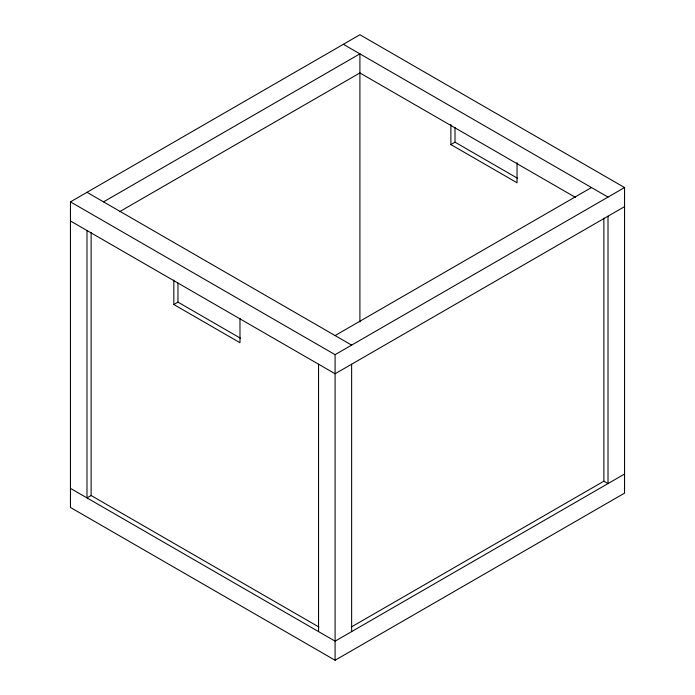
<?xml version="1.0" encoding="UTF-8"?>
<svg xmlns="http://www.w3.org/2000/svg" width="695" height="695" viewBox="0 0 695 695"><rect width="100%" height="100%" fill="white"/><g stroke="black" fill="none" stroke-linecap="round" stroke-linejoin="round"><path stroke-width="1.04" d="M70.447 201.871L359.906 34.75L624.553 187.546L624.553 493.129L335.094 660.25L70.447 507.454L70.447 201.871L335.094 354.659L624.553 187.546M103.529 201.871L359.906 53.845L359.906 72.949L119.497 211.749M173.828 280.12L173.828 304.523L177.963 302.134L240.392 338.187M450.881 124.414L450.881 144.569L455.017 142.18L517.445 178.233M335.094 335.563L591.471 187.546M318.935 627.046L91.123 495.518L86.988 497.907L86.988 230.514M624.553 206.641L335.094 373.762L70.447 220.967M351.253 627.046L603.877 481.192L608.012 483.581L608.012 216.188M624.553 474.033L335.094 641.155L70.447 488.359M343.365 44.298L608.012 197.093M359.906 72.949L575.538 197.441M450.881 144.569L517.037 182.768L517.037 162.604M86.988 192.315L351.635 345.111M173.828 304.523L239.984 342.722L239.984 318.319M603.877 218.134L603.877 481.192M455.017 127.324L455.017 142.18M359.906 73.131L359.906 321.95M351.635 364.206L351.635 631.599M335.094 354.659L335.094 660.25M318.553 364.206L318.553 631.599M177.963 283.039L177.963 302.134M91.123 232.46L91.123 495.518"/></g></svg>
